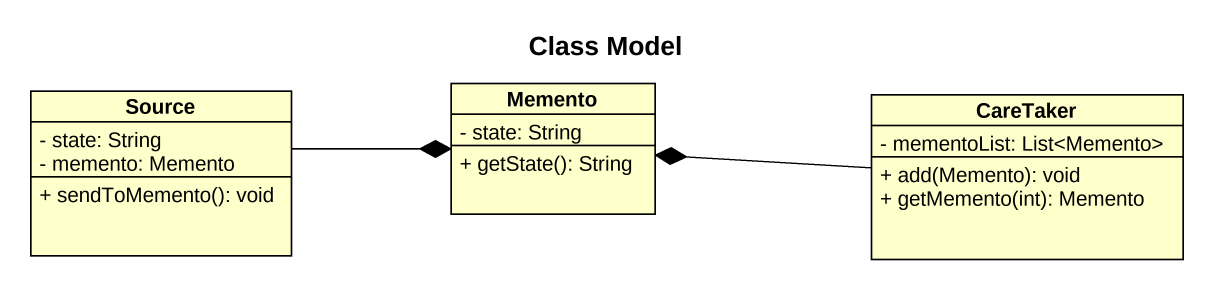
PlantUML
@startuml
title Class Model
hide circle
hide empty members
skinparam classAttributeIconSize 0
class Source {
  - state: String
  - memento: Memento
  + sendToMemento(): void
}
class Memento {
  - state: String
  + getState(): String
}
class CareTaker {
  - mementoList: List<Memento>
  + add(Memento): void
  + getMemento(int): Memento
}
Source -right-* Memento
CareTaker -left-* Memento
@enduml
